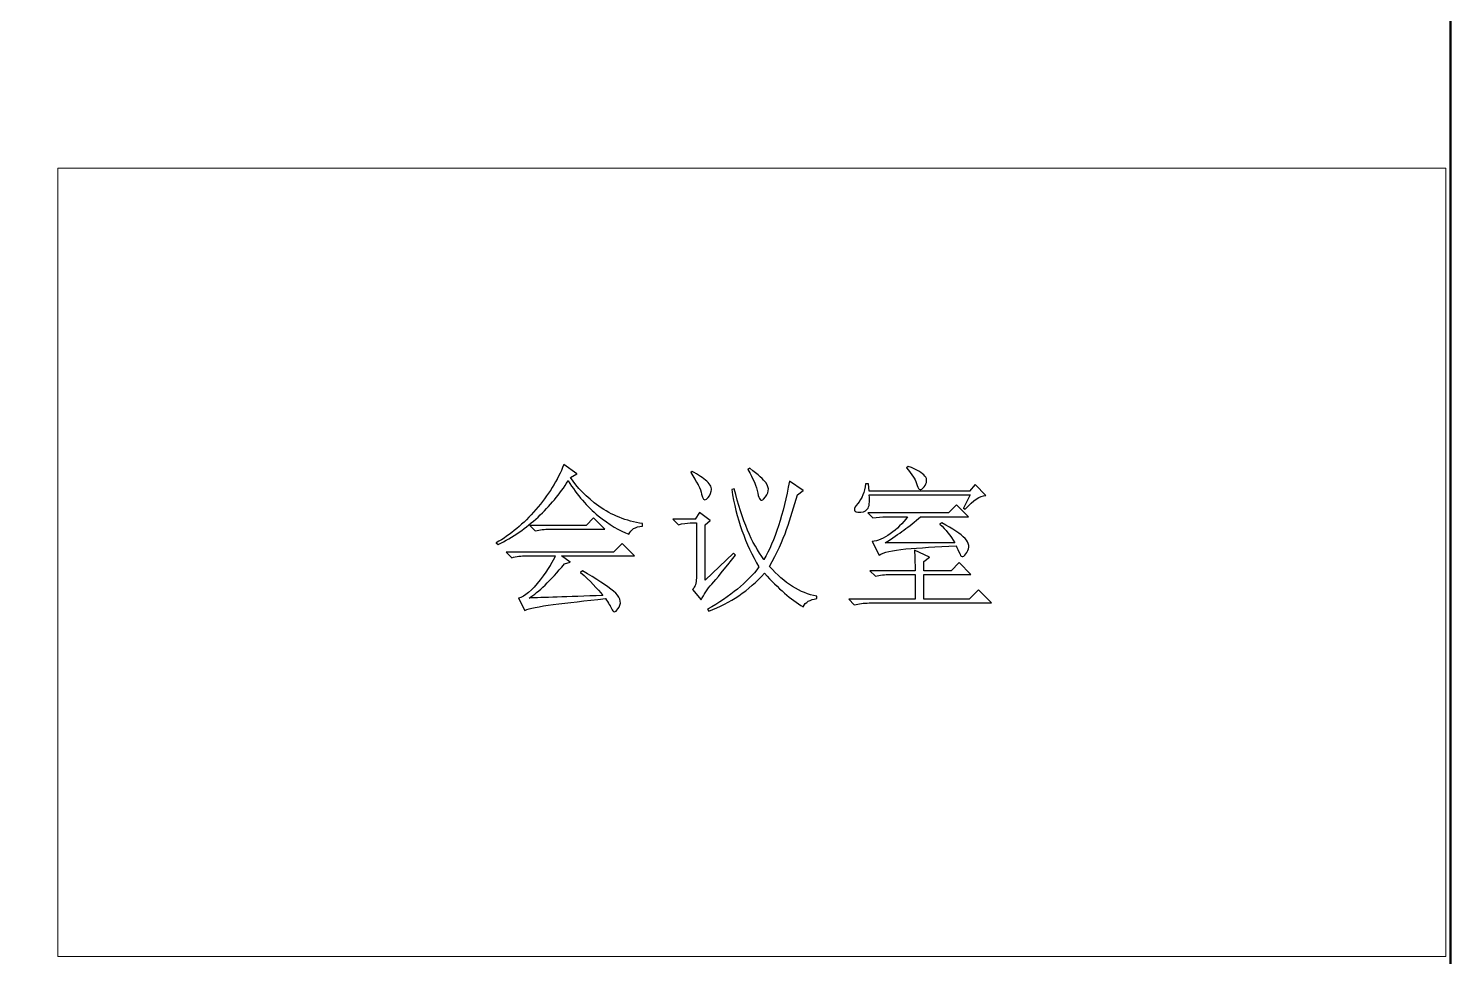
# Model space of a CAD drawing. Header units: millimetres. Extents: x -1478 to 887, y -2742 to 2769.
# Drawn here: x 127 to 887, y 1747 to 2243 of the extents above; entities that cross this region are included whole.
import ezdxf

# ---------------------------------------------------------------- set-up
doc = ezdxf.new("R2010")
doc.units = ezdxf.units.MM
doc.header["$MEASUREMENT"] = 0
doc.layers.add('layer 1', color=7, linetype='Continuous')

msp = doc.modelspace()

# ---------------------------------------------------------------- linework, layer by layer
at = {"layer": 'layer 1', "color": 254, "lineweight": 50}
msp.add_lwpolyline([(-1477.9262, -2741.7131), (886.7568, -2741.7131), (886.7568, 2769.2023), (-1477.9262, 2769.2023), (-1477.9262, -2741.7131)], close=True, dxfattribs=at)
at = {"layer": 'layer 1', "color": 235, "lineweight": 20}
msp.add_lwpolyline([(142.8287, 1747.1808), (884.2983, 1747.1808), (884.2983, 2168.0136), (142.8287, 2168.0136), (142.8287, 1747.1808)], close=True, dxfattribs=at)
at = {"layer": 'layer 1', "color": 250}
for points, knots in [([(420.0433, 2004.8337), (420.0433, 2004.8337), (416.7207, 2002.8402), (416.7207, 2002.8402), (416.7207, 2002.8402), (420.0433, 1997.5383), (425.0625, 1992.4625), (431.8065, 1987.5989), (431.8065, 1987.5989), (438.5365, 1982.7352), (446.3268, 1979.653), (455.1634, 1978.324), (455.1634, 1978.324), (455.1634, 1978.324), (455.1634, 1976.995), (455.1634, 1976.995), (455.1634, 1976.995), (451.1904, 1976.5567), (448.7586, 1975.1146), (447.882, 1972.6828), (447.882, 1972.6828), (442.7922, 1974.4501), (437.3206, 1977.7161), (431.4672, 1982.4666), (431.4672, 1982.4666), (425.6139, 1987.2172), (420.2554, 1993.4522), (415.4059, 2001.186), (415.4059, 2001.186), (410.9805, 1994.1168), (405.622, 1987.6554), (399.3304, 1981.8021), (399.3304, 1981.8021), (393.0387, 1975.9488), (385.9129, 1971.0286), (377.9529, 1967.0556), (377.9529, 1967.0556), (377.9529, 1967.0556), (376.9632, 1968.0453), (376.9632, 1968.0453), (376.9632, 1968.0453), (384.4708, 1972.2445), (391.54, 1978.1544), (398.171, 1985.775), (398.171, 1985.775), (404.802, 1993.3957), (409.7646, 2001.4122), (413.0871, 2009.7964), (413.0871, 2009.7964), (413.0871, 2009.7964), (420.0433, 2004.8337), (420.0433, 2004.8337)], [0, 0, 0, 0, 0.07692308, 0.07692308, 0.07692308, 0.07692308, 0.15384615, 0.15384615, 0.15384615, 0.15384615, 0.23076923, 0.23076923, 0.23076923, 0.23076923, 0.30769231, 0.30769231, 0.30769231, 0.30769231, 0.38461538, 0.38461538, 0.38461538, 0.38461538, 0.46153846, 0.46153846, 0.46153846, 0.46153846, 0.53846154, 0.53846154, 0.53846154, 0.53846154, 0.61538462, 0.61538462, 0.61538462, 0.61538462, 0.69230769, 0.69230769, 0.69230769, 0.69230769, 0.76923077, 0.76923077, 0.76923077, 0.76923077, 0.84615385, 0.84615385, 0.84615385, 0.84615385, 0.92307692, 0.92307692, 0.92307692, 0.92307692, 1, 1, 1, 1]), ([(480.8813, 2005.4983), (480.8813, 2005.4983), (481.5458, 2006.1628), (481.5458, 2006.1628), (481.5458, 2006.1628), (484.8542, 2004.3955), (487.5123, 2002.6281), (489.4917, 2000.8608), (489.4917, 2000.8608), (491.4852, 1999.0935), (492.2628, 1997.3262), (491.8104, 1995.5589), (491.8104, 1995.5589), (491.3721, 1993.7916), (490.5521, 1992.406), (489.3361, 1991.4163), (489.3361, 1991.4163), (488.1202, 1990.4125), (487.2295, 1991.3032), (486.6781, 1994.0602), (486.6781, 1994.0602), (486.1267, 1996.8172), (484.1897, 2000.6346), (480.8813, 2005.4983)], [0, 0, 0, 0, 0.16666667, 0.16666667, 0.16666667, 0.16666667, 0.33333333, 0.33333333, 0.33333333, 0.33333333, 0.5, 0.5, 0.5, 0.5, 0.66666667, 0.66666667, 0.66666667, 0.66666667, 0.83333333, 0.83333333, 0.83333333, 0.83333333, 1, 1, 1, 1]), ([(512.3678, 2007.817), (517.0052, 2004.2823), (519.8753, 2001.7374), (520.9781, 2000.1963), (520.9781, 2000.1963), (522.081, 1998.6411), (522.5192, 1997.1565), (522.3072, 1995.7144), (522.3072, 1995.7144), (522.081, 1994.2864), (521.2468, 1992.8443), (519.8188, 1991.4163), (519.8188, 1991.4163), (518.3767, 1989.9742), (517.3304, 1991.0204), (516.6659, 1994.555), (516.6659, 1994.555), (516.0014, 1998.0897), (514.2341, 2002.2888), (511.364, 2007.1525), (511.364, 2007.1525), (511.364, 2007.1525), (512.3678, 2007.817), (512.3678, 2007.817)], [0, 0, 0, 0, 0.16666667, 0.16666667, 0.16666667, 0.16666667, 0.33333333, 0.33333333, 0.33333333, 0.33333333, 0.5, 0.5, 0.5, 0.5, 0.66666667, 0.66666667, 0.66666667, 0.66666667, 0.83333333, 0.83333333, 0.83333333, 0.83333333, 1, 1, 1, 1]), ([(596.0678, 2008.1422), (596.0678, 2008.1422), (597.0575, 2008.8067), (597.0575, 2008.8067), (597.0575, 2008.8067), (601.6949, 2007.0394), (604.6782, 2005.3286), (606.0072, 2003.6744), (606.0072, 2003.6744), (607.3362, 2002.0202), (607.1665, 2000.0832), (605.5123, 1997.8776), (605.5123, 1997.8776), (603.8581, 1995.6578), (602.6422, 1995.9406), (601.8646, 1998.6976), (601.8646, 1998.6976), (601.087, 2001.4546), (599.1641, 2004.6075), (596.0678, 2008.1422)], [0, 0, 0, 0, 0.2, 0.2, 0.2, 0.2, 0.4, 0.4, 0.4, 0.4, 0.6, 0.6, 0.6, 0.6, 0.8, 0.8, 0.8, 0.8, 1, 1, 1, 1]), ([(504.0826, 1996.8738), (508.2676, 1980.0913), (513.5696, 1967.4939), (519.9885, 1959.0956), (519.9885, 1959.0956), (522.8586, 1963.9593), (525.4459, 1969.9823), (527.7646, 1977.1647), (527.7646, 1977.1647), (530.0834, 1984.347), (532.0203, 1992.2363), (533.5756, 2000.8608), (533.5756, 2000.8608), (533.5756, 2000.8608), (540.8569, 1995.8841), (540.8569, 1995.8841), (540.8569, 1995.8841), (540.8569, 1995.8841), (537.8737, 1993.5653), (537.8737, 1993.5653), (537.8737, 1993.5653), (536.1064, 1987.3727), (534.1694, 1981.2507), (532.0769, 1975.1711), (532.0769, 1975.1711), (529.9844, 1969.0916), (526.9446, 1962.5313), (522.9717, 1955.462), (522.9717, 1955.462), (530.9175, 1946.3993), (539.3158, 1941.0973), (548.1524, 1939.5562), (548.1524, 1939.5562), (548.1524, 1939.5562), (548.1524, 1938.2272), (548.1524, 1938.2272), (548.1524, 1938.2272), (544.6177, 1937.7889), (542.1859, 1936.3468), (540.8569, 1933.9149), (540.8569, 1933.9149), (534.4522, 1937.6758), (527.6091, 1943.6422), (520.3136, 1951.8143), (520.3136, 1951.8143), (511.9154, 1942.5394), (501.976, 1935.7954), (490.4955, 1931.5962), (490.4955, 1931.5962), (490.4955, 1931.5962), (489.831, 1932.5859), (489.831, 1932.5859), (489.831, 1932.5859), (501.976, 1939.4431), (511.1519, 1946.9507), (517.3304, 1955.1227), (517.3304, 1955.1227), (510.0349, 1967.2818), (505.1854, 1981.081), (502.7536, 1996.5486), (502.7536, 1996.5486), (502.7536, 1996.5486), (504.0826, 1996.8738), (504.0826, 1996.8738)], [0, 0, 0, 0, 0.0625, 0.0625, 0.0625, 0.0625, 0.125, 0.125, 0.125, 0.125, 0.1875, 0.1875, 0.1875, 0.1875, 0.25, 0.25, 0.25, 0.25, 0.3125, 0.3125, 0.3125, 0.3125, 0.375, 0.375, 0.375, 0.375, 0.4375, 0.4375, 0.4375, 0.4375, 0.5, 0.5, 0.5, 0.5, 0.5625, 0.5625, 0.5625, 0.5625, 0.625, 0.625, 0.625, 0.625, 0.6875, 0.6875, 0.6875, 0.6875, 0.75, 0.75, 0.75, 0.75, 0.8125, 0.8125, 0.8125, 0.8125, 0.875, 0.875, 0.875, 0.875, 0.9375, 0.9375, 0.9375, 0.9375, 1, 1, 1, 1]), ([(626.5504, 1986.6092), (626.5504, 1986.6092), (630.1982, 1993.5653), (630.1982, 1993.5653), (630.1982, 1993.5653), (630.1982, 1993.5653), (576.189, 1993.5653), (576.189, 1993.5653), (576.189, 1993.5653), (576.6273, 1989.8045), (576.288, 1987.2737), (575.1852, 1985.9447), (575.1852, 1985.9447), (574.0824, 1984.6157), (572.3716, 1984.1208), (570.0529, 1984.446), (570.0529, 1984.446), (567.7342, 1984.7853), (567.7342, 1986.2699), (570.0529, 1988.9279), (570.0529, 1988.9279), (572.3716, 1991.5718), (573.7572, 1995.1064), (574.1955, 1999.5318), (574.1955, 1999.5318), (574.1955, 1999.5318), (575.8497, 1999.5318), (575.8497, 1999.5318), (575.8497, 1999.5318), (575.8497, 1999.5318), (576.189, 1995.5589), (576.189, 1995.5589), (576.189, 1995.5589), (576.189, 1995.5589), (629.8589, 1995.5589), (629.8589, 1995.5589), (629.8589, 1995.5589), (629.8589, 1995.5589), (632.8421, 1999.1925), (632.8421, 1999.1925), (632.8421, 1999.1925), (632.8421, 1999.1925), (638.4834, 1993.226), (638.4834, 1993.226), (638.4834, 1993.226), (635.387, 1993.226), (631.7393, 1990.8083), (627.5401, 1985.9447), (627.5401, 1985.9447), (627.5401, 1985.9447), (626.5504, 1986.6092), (626.5504, 1986.6092)], [0, 0, 0, 0, 0.07692308, 0.07692308, 0.07692308, 0.07692308, 0.15384615, 0.15384615, 0.15384615, 0.15384615, 0.23076923, 0.23076923, 0.23076923, 0.23076923, 0.30769231, 0.30769231, 0.30769231, 0.30769231, 0.38461538, 0.38461538, 0.38461538, 0.38461538, 0.46153846, 0.46153846, 0.46153846, 0.46153846, 0.53846154, 0.53846154, 0.53846154, 0.53846154, 0.61538462, 0.61538462, 0.61538462, 0.61538462, 0.69230769, 0.69230769, 0.69230769, 0.69230769, 0.76923077, 0.76923077, 0.76923077, 0.76923077, 0.84615385, 0.84615385, 0.84615385, 0.84615385, 0.92307692, 0.92307692, 0.92307692, 0.92307692, 1, 1, 1, 1]), ([(481.871, 1943.1898), (483.2, 1944.5188), (483.8645, 1946.5124), (483.8645, 1949.1563), (483.8645, 1949.1563), (483.8645, 1949.1563), (483.8645, 1978.6492), (483.8645, 1978.6492), (483.8645, 1978.6492), (483.8645, 1978.6492), (480.5561, 1978.6492), (480.5561, 1978.6492), (480.5561, 1978.6492), (478.7888, 1978.6492), (476.6822, 1978.324), (474.2504, 1977.6595), (474.2504, 1977.6595), (474.2504, 1977.6595), (471.2671, 1980.6427), (471.2671, 1980.6427), (471.2671, 1980.6427), (471.2671, 1980.6427), (483.2, 1980.6427), (483.2, 1980.6427), (483.2, 1980.6427), (483.2, 1980.6427), (485.5187, 1984.2905), (485.5187, 1984.2905), (485.5187, 1984.2905), (485.5187, 1984.2905), (491.16, 1979.9782), (491.16, 1979.9782), (491.16, 1979.9782), (491.16, 1979.9782), (488.502, 1977.6595), (488.502, 1977.6595), (488.502, 1977.6595), (488.502, 1977.6595), (488.502, 1948.1666), (488.502, 1948.1666), (488.502, 1948.1666), (488.502, 1948.1666), (503.7433, 1962.4182), (503.7433, 1962.4182), (503.7433, 1962.4182), (503.7433, 1962.4182), (504.733, 1961.4144), (504.733, 1961.4144), (504.733, 1961.4144), (498.7807, 1953.9068), (494.5815, 1948.7745), (492.1497, 1946.0175), (492.1497, 1946.0175), (489.7179, 1943.2464), (487.8375, 1940.4328), (486.5084, 1937.5627), (486.5084, 1937.5627), (486.5084, 1937.5627), (481.871, 1943.1898), (481.871, 1943.1898)], [0, 0, 0, 0, 0.06666667, 0.06666667, 0.06666667, 0.06666667, 0.13333333, 0.13333333, 0.13333333, 0.13333333, 0.2, 0.2, 0.2, 0.2, 0.26666667, 0.26666667, 0.26666667, 0.26666667, 0.33333333, 0.33333333, 0.33333333, 0.33333333, 0.4, 0.4, 0.4, 0.4, 0.46666667, 0.46666667, 0.46666667, 0.46666667, 0.53333333, 0.53333333, 0.53333333, 0.53333333, 0.6, 0.6, 0.6, 0.6, 0.66666667, 0.66666667, 0.66666667, 0.66666667, 0.73333333, 0.73333333, 0.73333333, 0.73333333, 0.8, 0.8, 0.8, 0.8, 0.86666667, 0.86666667, 0.86666667, 0.86666667, 0.93333333, 0.93333333, 0.93333333, 0.93333333, 1, 1, 1, 1]), ([(603.6885, 1981.9718), (600.5921, 1979.3137), (597.6089, 1976.9385), (594.7388, 1974.846), (594.7388, 1974.846), (591.8687, 1972.7393), (588.5602, 1970.4772), (584.7994, 1968.0453), (584.7994, 1968.0453), (584.7994, 1968.0453), (621.913, 1968.0453), (621.913, 1968.0453), (621.913, 1968.0453), (619.7074, 1971.8062), (617.0494, 1975.1146), (613.953, 1977.9847), (613.953, 1977.9847), (613.953, 1977.9847), (614.9569, 1978.6492), (614.9569, 1978.6492), (614.9569, 1978.6492), (620.9233, 1975.5529), (625.0659, 1972.7959), (627.3846, 1970.364), (627.3846, 1970.364), (629.7033, 1967.9322), (630.0285, 1965.458), (628.3743, 1962.913), (628.3743, 1962.913), (626.7201, 1960.3681), (625.5042, 1960.0429), (624.7266, 1961.9233), (624.7266, 1961.9233), (623.949, 1963.7896), (623.242, 1965.2883), (622.5775, 1966.3911), (622.5775, 1966.3911), (611.9736, 1965.9528), (603.024, 1965.4014), (595.7285, 1964.7369), (595.7285, 1964.7369), (588.4471, 1964.0724), (583.6966, 1962.9696), (581.491, 1961.4144), (581.491, 1961.4144), (581.491, 1961.4144), (577.8433, 1968.7098), (577.8433, 1968.7098), (577.8433, 1968.7098), (580.7134, 1968.9361), (583.9087, 1970.3075), (587.4433, 1972.8524), (587.4433, 1972.8524), (590.9779, 1975.3974), (594.0743, 1978.4371), (596.7323, 1981.9718), (596.7323, 1981.9718), (596.7323, 1981.9718), (583.4704, 1981.9718), (583.4704, 1981.9718), (583.4704, 1981.9718), (583.4704, 1981.9718), (578.1684, 1981.3073), (578.1684, 1981.3073), (578.1684, 1981.3073), (578.1684, 1981.3073), (575.5245, 1983.9512), (575.5245, 1983.9512), (575.5245, 1983.9512), (575.5245, 1983.9512), (618.6046, 1983.9512), (618.6046, 1983.9512), (618.6046, 1983.9512), (618.6046, 1983.9512), (622.9027, 1988.2634), (622.9027, 1988.2634), (622.9027, 1988.2634), (622.9027, 1988.2634), (629.2085, 1981.9718), (629.2085, 1981.9718), (629.2085, 1981.9718), (629.2085, 1981.9718), (603.6885, 1981.9718), (603.6885, 1981.9718)], [0, 0, 0, 0, 0.04761905, 0.04761905, 0.04761905, 0.04761905, 0.0952381, 0.0952381, 0.0952381, 0.0952381, 0.14285714, 0.14285714, 0.14285714, 0.14285714, 0.19047619, 0.19047619, 0.19047619, 0.19047619, 0.23809524, 0.23809524, 0.23809524, 0.23809524, 0.28571429, 0.28571429, 0.28571429, 0.28571429, 0.33333333, 0.33333333, 0.33333333, 0.33333333, 0.38095238, 0.38095238, 0.38095238, 0.38095238, 0.42857143, 0.42857143, 0.42857143, 0.42857143, 0.47619048, 0.47619048, 0.47619048, 0.47619048, 0.52380952, 0.52380952, 0.52380952, 0.52380952, 0.57142857, 0.57142857, 0.57142857, 0.57142857, 0.61904762, 0.61904762, 0.61904762, 0.61904762, 0.66666667, 0.66666667, 0.66666667, 0.66666667, 0.71428571, 0.71428571, 0.71428571, 0.71428571, 0.76190476, 0.76190476, 0.76190476, 0.76190476, 0.80952381, 0.80952381, 0.80952381, 0.80952381, 0.85714286, 0.85714286, 0.85714286, 0.85714286, 0.9047619, 0.9047619, 0.9047619, 0.9047619, 0.95238095, 0.95238095, 0.95238095, 0.95238095, 1, 1, 1, 1]), ([(394.8626, 1977.3202), (394.8626, 1977.3202), (425.0059, 1977.3202), (425.0059, 1977.3202), (425.0059, 1977.3202), (425.0059, 1977.3202), (428.993, 1981.3073), (428.993, 1981.3073), (428.993, 1981.3073), (428.993, 1981.3073), (434.9594, 1975.3408), (434.9594, 1975.3408), (434.9594, 1975.3408), (434.9594, 1975.3408), (405.4665, 1975.3408), (405.4665, 1975.3408), (405.4665, 1975.3408), (402.8084, 1975.3408), (400.2635, 1975.0015), (397.8458, 1974.3511), (397.8458, 1974.3511), (397.8458, 1974.3511), (394.8626, 1977.3202), (394.8626, 1977.3202)], [0, 0, 0, 0, 0.16666667, 0.16666667, 0.16666667, 0.16666667, 0.33333333, 0.33333333, 0.33333333, 0.33333333, 0.5, 0.5, 0.5, 0.5, 0.66666667, 0.66666667, 0.66666667, 0.66666667, 0.83333333, 0.83333333, 0.83333333, 0.83333333, 1, 1, 1, 1]), ([(394.5233, 1938.5524), (401.3804, 1938.7786), (414.5151, 1939.2169), (433.9556, 1939.8814), (433.9556, 1939.8814), (431.0855, 1943.6422), (427.1125, 1947.7283), (422.0227, 1952.1395), (422.0227, 1952.1395), (422.0227, 1952.1395), (423.0265, 1953.1433), (423.0265, 1953.1433), (423.0265, 1953.1433), (430.5341, 1948.718), (436.0622, 1945.0702), (439.5969, 1942.2001), (439.5969, 1942.2001), (443.1315, 1939.33), (444.1212, 1936.5164), (442.5801, 1933.7453), (442.5801, 1933.7453), (441.0248, 1930.9883), (439.8089, 1930.4934), (438.9323, 1932.2607), (438.9323, 1932.2607), (438.0416, 1934.0281), (436.8257, 1936.0216), (435.2846, 1938.2272), (435.2846, 1938.2272), (424.4545, 1937.1244), (415.1796, 1936.064), (407.4459, 1935.0743), (407.4459, 1935.0743), (399.7121, 1934.0846), (394.6364, 1933.0384), (392.2045, 1931.9356), (392.2045, 1931.9356), (392.2045, 1931.9356), (388.8961, 1938.5524), (388.8961, 1938.5524), (388.8961, 1938.5524), (392.2045, 1939.2169), (396.0785, 1942.4829), (400.4897, 1948.3362), (400.4897, 1948.3362), (404.9151, 1954.1896), (407.559, 1958.4453), (408.4497, 1961.0892), (408.4497, 1961.0892), (408.4497, 1961.0892), (393.1942, 1961.0892), (393.1942, 1961.0892), (393.1942, 1961.0892), (390.3241, 1961.0892), (387.6802, 1960.764), (385.2484, 1960.0995), (385.2484, 1960.0995), (385.2484, 1960.0995), (382.2652, 1963.0827), (382.2652, 1963.0827), (382.2652, 1963.0827), (382.2652, 1963.0827), (439.5969, 1963.0827), (439.5969, 1963.0827), (439.5969, 1963.0827), (439.5969, 1963.0827), (444.2343, 1967.7201), (444.2343, 1967.7201), (444.2343, 1967.7201), (444.2343, 1967.7201), (450.8653, 1961.0892), (450.8653, 1961.0892), (450.8653, 1961.0892), (450.8653, 1961.0892), (411.7581, 1961.0892), (411.7581, 1961.0892), (411.7581, 1961.0892), (411.7581, 1961.0892), (416.3956, 1957.7808), (416.3956, 1957.7808), (416.3956, 1957.7808), (416.3956, 1957.7808), (413.4123, 1956.7769), (413.4123, 1956.7769), (413.4123, 1956.7769), (405.9048, 1947.7283), (399.6131, 1941.6487), (394.5233, 1938.5524)], [0, 0, 0, 0, 0.04545455, 0.04545455, 0.04545455, 0.04545455, 0.09090909, 0.09090909, 0.09090909, 0.09090909, 0.13636364, 0.13636364, 0.13636364, 0.13636364, 0.18181818, 0.18181818, 0.18181818, 0.18181818, 0.22727273, 0.22727273, 0.22727273, 0.22727273, 0.27272727, 0.27272727, 0.27272727, 0.27272727, 0.31818182, 0.31818182, 0.31818182, 0.31818182, 0.36363636, 0.36363636, 0.36363636, 0.36363636, 0.40909091, 0.40909091, 0.40909091, 0.40909091, 0.45454545, 0.45454545, 0.45454545, 0.45454545, 0.5, 0.5, 0.5, 0.5, 0.54545455, 0.54545455, 0.54545455, 0.54545455, 0.59090909, 0.59090909, 0.59090909, 0.59090909, 0.63636364, 0.63636364, 0.63636364, 0.63636364, 0.68181818, 0.68181818, 0.68181818, 0.68181818, 0.72727273, 0.72727273, 0.72727273, 0.72727273, 0.77272727, 0.77272727, 0.77272727, 0.77272727, 0.81818182, 0.81818182, 0.81818182, 0.81818182, 0.86363636, 0.86363636, 0.86363636, 0.86363636, 0.90909091, 0.90909091, 0.90909091, 0.90909091, 0.95454545, 0.95454545, 0.95454545, 0.95454545, 1, 1, 1, 1]), ([(600.7052, 1953.1433), (600.7052, 1957.1163), (600.5921, 1960.764), (600.38, 1964.0724), (600.38, 1964.0724), (600.38, 1964.0724), (608.3259, 1960.4247), (608.3259, 1960.4247), (608.3259, 1960.4247), (608.3259, 1960.4247), (605.3427, 1958.1059), (605.3427, 1958.1059), (605.3427, 1958.1059), (605.3427, 1958.1059), (605.3427, 1953.1433), (605.3427, 1953.1433), (605.3427, 1953.1433), (605.3427, 1953.1433), (619.9195, 1953.1433), (619.9195, 1953.1433), (619.9195, 1953.1433), (619.9195, 1953.1433), (624.2317, 1957.4414), (624.2317, 1957.4414), (624.2317, 1957.4414), (624.2317, 1957.4414), (630.5234, 1951.1498), (630.5234, 1951.1498), (630.5234, 1951.1498), (630.5234, 1951.1498), (605.3427, 1951.1498), (605.3427, 1951.1498), (605.3427, 1951.1498), (605.3427, 1951.1498), (605.3427, 1937.8879), (605.3427, 1937.8879), (605.3427, 1937.8879), (605.3427, 1937.8879), (629.5337, 1937.8879), (629.5337, 1937.8879), (629.5337, 1937.8879), (629.5337, 1937.8879), (634.5104, 1942.8646), (634.5104, 1942.8646), (634.5104, 1942.8646), (634.5104, 1942.8646), (641.4666, 1935.9085), (641.4666, 1935.9085), (641.4666, 1935.9085), (641.4666, 1935.9085), (576.189, 1935.9085), (576.189, 1935.9085), (576.189, 1935.9085), (573.3048, 1935.9085), (570.6609, 1935.5692), (568.2291, 1934.9046), (568.2291, 1934.9046), (568.2291, 1934.9046), (565.2458, 1937.8879), (565.2458, 1937.8879), (565.2458, 1937.8879), (565.2458, 1937.8879), (600.7052, 1937.8879), (600.7052, 1937.8879), (600.7052, 1937.8879), (600.7052, 1937.8879), (600.7052, 1951.1498), (600.7052, 1951.1498), (600.7052, 1951.1498), (600.7052, 1951.1498), (587.4433, 1951.1498), (587.4433, 1951.1498), (587.4433, 1951.1498), (584.5732, 1951.1498), (581.9293, 1950.8105), (579.4975, 1950.1601), (579.4975, 1950.1601), (579.4975, 1950.1601), (576.5142, 1953.1433), (576.5142, 1953.1433), (576.5142, 1953.1433), (576.5142, 1953.1433), (600.7052, 1953.1433), (600.7052, 1953.1433)], [0, 0, 0, 0, 0.04761905, 0.04761905, 0.04761905, 0.04761905, 0.0952381, 0.0952381, 0.0952381, 0.0952381, 0.14285714, 0.14285714, 0.14285714, 0.14285714, 0.19047619, 0.19047619, 0.19047619, 0.19047619, 0.23809524, 0.23809524, 0.23809524, 0.23809524, 0.28571429, 0.28571429, 0.28571429, 0.28571429, 0.33333333, 0.33333333, 0.33333333, 0.33333333, 0.38095238, 0.38095238, 0.38095238, 0.38095238, 0.42857143, 0.42857143, 0.42857143, 0.42857143, 0.47619048, 0.47619048, 0.47619048, 0.47619048, 0.52380952, 0.52380952, 0.52380952, 0.52380952, 0.57142857, 0.57142857, 0.57142857, 0.57142857, 0.61904762, 0.61904762, 0.61904762, 0.61904762, 0.66666667, 0.66666667, 0.66666667, 0.66666667, 0.71428571, 0.71428571, 0.71428571, 0.71428571, 0.76190476, 0.76190476, 0.76190476, 0.76190476, 0.80952381, 0.80952381, 0.80952381, 0.80952381, 0.85714286, 0.85714286, 0.85714286, 0.85714286, 0.9047619, 0.9047619, 0.9047619, 0.9047619, 0.95238095, 0.95238095, 0.95238095, 0.95238095, 1, 1, 1, 1])]:
    msp.add_open_spline(points, degree=3, knots=knots, dxfattribs=at)
at = {"layer": 'layer 1', "color": 250, "lineweight": 20}
for points, knots in [([(420.0433, 2004.8337), (420.0433, 2004.8337), (416.7207, 2002.8402), (416.7207, 2002.8402), (416.7207, 2002.8402), (420.0433, 1997.5383), (425.0625, 1992.4625), (431.8065, 1987.5989), (431.8065, 1987.5989), (438.5365, 1982.7352), (446.3268, 1979.653), (455.1634, 1978.324), (455.1634, 1978.324), (455.1634, 1978.324), (455.1634, 1976.995), (455.1634, 1976.995), (455.1634, 1976.995), (451.1904, 1976.5567), (448.7586, 1975.1146), (447.882, 1972.6828), (447.882, 1972.6828), (442.7922, 1974.4501), (437.3206, 1977.7161), (431.4672, 1982.4666), (431.4672, 1982.4666), (425.6139, 1987.2172), (420.2554, 1993.4522), (415.4059, 2001.186), (415.4059, 2001.186), (410.9805, 1994.1168), (405.622, 1987.6554), (399.3304, 1981.8021), (399.3304, 1981.8021), (393.0387, 1975.9488), (385.9129, 1971.0286), (377.9529, 1967.0556), (377.9529, 1967.0556), (377.9529, 1967.0556), (376.9632, 1968.0453), (376.9632, 1968.0453), (376.9632, 1968.0453), (384.4708, 1972.2445), (391.54, 1978.1544), (398.171, 1985.775), (398.171, 1985.775), (404.802, 1993.3957), (409.7646, 2001.4122), (413.0871, 2009.7964), (413.0871, 2009.7964), (413.0871, 2009.7964), (420.0433, 2004.8337), (420.0433, 2004.8337)], [0, 0, 0, 0, 0.07692308, 0.07692308, 0.07692308, 0.07692308, 0.15384615, 0.15384615, 0.15384615, 0.15384615, 0.23076923, 0.23076923, 0.23076923, 0.23076923, 0.30769231, 0.30769231, 0.30769231, 0.30769231, 0.38461538, 0.38461538, 0.38461538, 0.38461538, 0.46153846, 0.46153846, 0.46153846, 0.46153846, 0.53846154, 0.53846154, 0.53846154, 0.53846154, 0.61538462, 0.61538462, 0.61538462, 0.61538462, 0.69230769, 0.69230769, 0.69230769, 0.69230769, 0.76923077, 0.76923077, 0.76923077, 0.76923077, 0.84615385, 0.84615385, 0.84615385, 0.84615385, 0.92307692, 0.92307692, 0.92307692, 0.92307692, 1, 1, 1, 1]), ([(480.8813, 2005.4983), (480.8813, 2005.4983), (481.5458, 2006.1628), (481.5458, 2006.1628), (481.5458, 2006.1628), (484.8542, 2004.3955), (487.5123, 2002.6281), (489.4917, 2000.8608), (489.4917, 2000.8608), (491.4852, 1999.0935), (492.2628, 1997.3262), (491.8104, 1995.5589), (491.8104, 1995.5589), (491.3721, 1993.7916), (490.5521, 1992.406), (489.3361, 1991.4163), (489.3361, 1991.4163), (488.1202, 1990.4125), (487.2295, 1991.3032), (486.6781, 1994.0602), (486.6781, 1994.0602), (486.1267, 1996.8172), (484.1897, 2000.6346), (480.8813, 2005.4983)], [0, 0, 0, 0, 0.16666667, 0.16666667, 0.16666667, 0.16666667, 0.33333333, 0.33333333, 0.33333333, 0.33333333, 0.5, 0.5, 0.5, 0.5, 0.66666667, 0.66666667, 0.66666667, 0.66666667, 0.83333333, 0.83333333, 0.83333333, 0.83333333, 1, 1, 1, 1]), ([(512.3678, 2007.817), (517.0052, 2004.2823), (519.8753, 2001.7374), (520.9781, 2000.1963), (520.9781, 2000.1963), (522.081, 1998.6411), (522.5192, 1997.1565), (522.3072, 1995.7144), (522.3072, 1995.7144), (522.081, 1994.2864), (521.2468, 1992.8443), (519.8188, 1991.4163), (519.8188, 1991.4163), (518.3767, 1989.9742), (517.3304, 1991.0204), (516.6659, 1994.555), (516.6659, 1994.555), (516.0014, 1998.0897), (514.2341, 2002.2888), (511.364, 2007.1525), (511.364, 2007.1525), (511.364, 2007.1525), (512.3678, 2007.817), (512.3678, 2007.817)], [0, 0, 0, 0, 0.16666667, 0.16666667, 0.16666667, 0.16666667, 0.33333333, 0.33333333, 0.33333333, 0.33333333, 0.5, 0.5, 0.5, 0.5, 0.66666667, 0.66666667, 0.66666667, 0.66666667, 0.83333333, 0.83333333, 0.83333333, 0.83333333, 1, 1, 1, 1]), ([(596.0678, 2008.1422), (596.0678, 2008.1422), (597.0575, 2008.8067), (597.0575, 2008.8067), (597.0575, 2008.8067), (601.6949, 2007.0394), (604.6782, 2005.3286), (606.0072, 2003.6744), (606.0072, 2003.6744), (607.3362, 2002.0202), (607.1665, 2000.0832), (605.5123, 1997.8776), (605.5123, 1997.8776), (603.8581, 1995.6578), (602.6422, 1995.9406), (601.8646, 1998.6976), (601.8646, 1998.6976), (601.087, 2001.4546), (599.1641, 2004.6075), (596.0678, 2008.1422)], [0, 0, 0, 0, 0.2, 0.2, 0.2, 0.2, 0.4, 0.4, 0.4, 0.4, 0.6, 0.6, 0.6, 0.6, 0.8, 0.8, 0.8, 0.8, 1, 1, 1, 1]), ([(504.0826, 1996.8738), (508.2676, 1980.0913), (513.5696, 1967.4939), (519.9885, 1959.0956), (519.9885, 1959.0956), (522.8586, 1963.9593), (525.4459, 1969.9823), (527.7646, 1977.1647), (527.7646, 1977.1647), (530.0834, 1984.347), (532.0203, 1992.2363), (533.5756, 2000.8608), (533.5756, 2000.8608), (533.5756, 2000.8608), (540.8569, 1995.8841), (540.8569, 1995.8841), (540.8569, 1995.8841), (540.8569, 1995.8841), (537.8737, 1993.5653), (537.8737, 1993.5653), (537.8737, 1993.5653), (536.1064, 1987.3727), (534.1694, 1981.2507), (532.0769, 1975.1711), (532.0769, 1975.1711), (529.9844, 1969.0916), (526.9446, 1962.5313), (522.9717, 1955.462), (522.9717, 1955.462), (530.9175, 1946.3993), (539.3158, 1941.0973), (548.1524, 1939.5562), (548.1524, 1939.5562), (548.1524, 1939.5562), (548.1524, 1938.2272), (548.1524, 1938.2272), (548.1524, 1938.2272), (544.6177, 1937.7889), (542.1859, 1936.3468), (540.8569, 1933.9149), (540.8569, 1933.9149), (534.4522, 1937.6758), (527.6091, 1943.6422), (520.3136, 1951.8143), (520.3136, 1951.8143), (511.9154, 1942.5394), (501.976, 1935.7954), (490.4955, 1931.5962), (490.4955, 1931.5962), (490.4955, 1931.5962), (489.831, 1932.5859), (489.831, 1932.5859), (489.831, 1932.5859), (501.976, 1939.4431), (511.1519, 1946.9507), (517.3304, 1955.1227), (517.3304, 1955.1227), (510.0349, 1967.2818), (505.1854, 1981.081), (502.7536, 1996.5486), (502.7536, 1996.5486), (502.7536, 1996.5486), (504.0826, 1996.8738), (504.0826, 1996.8738)], [0, 0, 0, 0, 0.0625, 0.0625, 0.0625, 0.0625, 0.125, 0.125, 0.125, 0.125, 0.1875, 0.1875, 0.1875, 0.1875, 0.25, 0.25, 0.25, 0.25, 0.3125, 0.3125, 0.3125, 0.3125, 0.375, 0.375, 0.375, 0.375, 0.4375, 0.4375, 0.4375, 0.4375, 0.5, 0.5, 0.5, 0.5, 0.5625, 0.5625, 0.5625, 0.5625, 0.625, 0.625, 0.625, 0.625, 0.6875, 0.6875, 0.6875, 0.6875, 0.75, 0.75, 0.75, 0.75, 0.8125, 0.8125, 0.8125, 0.8125, 0.875, 0.875, 0.875, 0.875, 0.9375, 0.9375, 0.9375, 0.9375, 1, 1, 1, 1]), ([(626.5504, 1986.6092), (626.5504, 1986.6092), (630.1982, 1993.5653), (630.1982, 1993.5653), (630.1982, 1993.5653), (630.1982, 1993.5653), (576.189, 1993.5653), (576.189, 1993.5653), (576.189, 1993.5653), (576.6273, 1989.8045), (576.288, 1987.2737), (575.1852, 1985.9447), (575.1852, 1985.9447), (574.0824, 1984.6157), (572.3716, 1984.1208), (570.0529, 1984.446), (570.0529, 1984.446), (567.7342, 1984.7853), (567.7342, 1986.2699), (570.0529, 1988.9279), (570.0529, 1988.9279), (572.3716, 1991.5718), (573.7572, 1995.1064), (574.1955, 1999.5318), (574.1955, 1999.5318), (574.1955, 1999.5318), (575.8497, 1999.5318), (575.8497, 1999.5318), (575.8497, 1999.5318), (575.8497, 1999.5318), (576.189, 1995.5589), (576.189, 1995.5589), (576.189, 1995.5589), (576.189, 1995.5589), (629.8589, 1995.5589), (629.8589, 1995.5589), (629.8589, 1995.5589), (629.8589, 1995.5589), (632.8421, 1999.1925), (632.8421, 1999.1925), (632.8421, 1999.1925), (632.8421, 1999.1925), (638.4834, 1993.226), (638.4834, 1993.226), (638.4834, 1993.226), (635.387, 1993.226), (631.7393, 1990.8083), (627.5401, 1985.9447), (627.5401, 1985.9447), (627.5401, 1985.9447), (626.5504, 1986.6092), (626.5504, 1986.6092)], [0, 0, 0, 0, 0.07692308, 0.07692308, 0.07692308, 0.07692308, 0.15384615, 0.15384615, 0.15384615, 0.15384615, 0.23076923, 0.23076923, 0.23076923, 0.23076923, 0.30769231, 0.30769231, 0.30769231, 0.30769231, 0.38461538, 0.38461538, 0.38461538, 0.38461538, 0.46153846, 0.46153846, 0.46153846, 0.46153846, 0.53846154, 0.53846154, 0.53846154, 0.53846154, 0.61538462, 0.61538462, 0.61538462, 0.61538462, 0.69230769, 0.69230769, 0.69230769, 0.69230769, 0.76923077, 0.76923077, 0.76923077, 0.76923077, 0.84615385, 0.84615385, 0.84615385, 0.84615385, 0.92307692, 0.92307692, 0.92307692, 0.92307692, 1, 1, 1, 1]), ([(481.871, 1943.1898), (483.2, 1944.5188), (483.8645, 1946.5124), (483.8645, 1949.1563), (483.8645, 1949.1563), (483.8645, 1949.1563), (483.8645, 1978.6492), (483.8645, 1978.6492), (483.8645, 1978.6492), (483.8645, 1978.6492), (480.5561, 1978.6492), (480.5561, 1978.6492), (480.5561, 1978.6492), (478.7888, 1978.6492), (476.6822, 1978.324), (474.2504, 1977.6595), (474.2504, 1977.6595), (474.2504, 1977.6595), (471.2671, 1980.6427), (471.2671, 1980.6427), (471.2671, 1980.6427), (471.2671, 1980.6427), (483.2, 1980.6427), (483.2, 1980.6427), (483.2, 1980.6427), (483.2, 1980.6427), (485.5187, 1984.2905), (485.5187, 1984.2905), (485.5187, 1984.2905), (485.5187, 1984.2905), (491.16, 1979.9782), (491.16, 1979.9782), (491.16, 1979.9782), (491.16, 1979.9782), (488.502, 1977.6595), (488.502, 1977.6595), (488.502, 1977.6595), (488.502, 1977.6595), (488.502, 1948.1666), (488.502, 1948.1666), (488.502, 1948.1666), (488.502, 1948.1666), (503.7433, 1962.4182), (503.7433, 1962.4182), (503.7433, 1962.4182), (503.7433, 1962.4182), (504.733, 1961.4144), (504.733, 1961.4144), (504.733, 1961.4144), (498.7807, 1953.9068), (494.5815, 1948.7745), (492.1497, 1946.0175), (492.1497, 1946.0175), (489.7179, 1943.2464), (487.8375, 1940.4328), (486.5084, 1937.5627), (486.5084, 1937.5627), (486.5084, 1937.5627), (481.871, 1943.1898), (481.871, 1943.1898)], [0, 0, 0, 0, 0.06666667, 0.06666667, 0.06666667, 0.06666667, 0.13333333, 0.13333333, 0.13333333, 0.13333333, 0.2, 0.2, 0.2, 0.2, 0.26666667, 0.26666667, 0.26666667, 0.26666667, 0.33333333, 0.33333333, 0.33333333, 0.33333333, 0.4, 0.4, 0.4, 0.4, 0.46666667, 0.46666667, 0.46666667, 0.46666667, 0.53333333, 0.53333333, 0.53333333, 0.53333333, 0.6, 0.6, 0.6, 0.6, 0.66666667, 0.66666667, 0.66666667, 0.66666667, 0.73333333, 0.73333333, 0.73333333, 0.73333333, 0.8, 0.8, 0.8, 0.8, 0.86666667, 0.86666667, 0.86666667, 0.86666667, 0.93333333, 0.93333333, 0.93333333, 0.93333333, 1, 1, 1, 1]), ([(603.6885, 1981.9718), (600.5921, 1979.3137), (597.6089, 1976.9385), (594.7388, 1974.846), (594.7388, 1974.846), (591.8687, 1972.7393), (588.5602, 1970.4772), (584.7994, 1968.0453), (584.7994, 1968.0453), (584.7994, 1968.0453), (621.913, 1968.0453), (621.913, 1968.0453), (621.913, 1968.0453), (619.7074, 1971.8062), (617.0494, 1975.1146), (613.953, 1977.9847), (613.953, 1977.9847), (613.953, 1977.9847), (614.9569, 1978.6492), (614.9569, 1978.6492), (614.9569, 1978.6492), (620.9233, 1975.5529), (625.0659, 1972.7959), (627.3846, 1970.364), (627.3846, 1970.364), (629.7033, 1967.9322), (630.0285, 1965.458), (628.3743, 1962.913), (628.3743, 1962.913), (626.7201, 1960.3681), (625.5042, 1960.0429), (624.7266, 1961.9233), (624.7266, 1961.9233), (623.949, 1963.7896), (623.242, 1965.2883), (622.5775, 1966.3911), (622.5775, 1966.3911), (611.9736, 1965.9528), (603.024, 1965.4014), (595.7285, 1964.7369), (595.7285, 1964.7369), (588.4471, 1964.0724), (583.6966, 1962.9696), (581.491, 1961.4144), (581.491, 1961.4144), (581.491, 1961.4144), (577.8433, 1968.7098), (577.8433, 1968.7098), (577.8433, 1968.7098), (580.7134, 1968.9361), (583.9087, 1970.3075), (587.4433, 1972.8524), (587.4433, 1972.8524), (590.9779, 1975.3974), (594.0743, 1978.4371), (596.7323, 1981.9718), (596.7323, 1981.9718), (596.7323, 1981.9718), (583.4704, 1981.9718), (583.4704, 1981.9718), (583.4704, 1981.9718), (583.4704, 1981.9718), (578.1684, 1981.3073), (578.1684, 1981.3073), (578.1684, 1981.3073), (578.1684, 1981.3073), (575.5245, 1983.9512), (575.5245, 1983.9512), (575.5245, 1983.9512), (575.5245, 1983.9512), (618.6046, 1983.9512), (618.6046, 1983.9512), (618.6046, 1983.9512), (618.6046, 1983.9512), (622.9027, 1988.2634), (622.9027, 1988.2634), (622.9027, 1988.2634), (622.9027, 1988.2634), (629.2085, 1981.9718), (629.2085, 1981.9718), (629.2085, 1981.9718), (629.2085, 1981.9718), (603.6885, 1981.9718), (603.6885, 1981.9718)], [0, 0, 0, 0, 0.04761905, 0.04761905, 0.04761905, 0.04761905, 0.0952381, 0.0952381, 0.0952381, 0.0952381, 0.14285714, 0.14285714, 0.14285714, 0.14285714, 0.19047619, 0.19047619, 0.19047619, 0.19047619, 0.23809524, 0.23809524, 0.23809524, 0.23809524, 0.28571429, 0.28571429, 0.28571429, 0.28571429, 0.33333333, 0.33333333, 0.33333333, 0.33333333, 0.38095238, 0.38095238, 0.38095238, 0.38095238, 0.42857143, 0.42857143, 0.42857143, 0.42857143, 0.47619048, 0.47619048, 0.47619048, 0.47619048, 0.52380952, 0.52380952, 0.52380952, 0.52380952, 0.57142857, 0.57142857, 0.57142857, 0.57142857, 0.61904762, 0.61904762, 0.61904762, 0.61904762, 0.66666667, 0.66666667, 0.66666667, 0.66666667, 0.71428571, 0.71428571, 0.71428571, 0.71428571, 0.76190476, 0.76190476, 0.76190476, 0.76190476, 0.80952381, 0.80952381, 0.80952381, 0.80952381, 0.85714286, 0.85714286, 0.85714286, 0.85714286, 0.9047619, 0.9047619, 0.9047619, 0.9047619, 0.95238095, 0.95238095, 0.95238095, 0.95238095, 1, 1, 1, 1]), ([(394.8626, 1977.3202), (394.8626, 1977.3202), (425.0059, 1977.3202), (425.0059, 1977.3202), (425.0059, 1977.3202), (425.0059, 1977.3202), (428.993, 1981.3073), (428.993, 1981.3073), (428.993, 1981.3073), (428.993, 1981.3073), (434.9594, 1975.3408), (434.9594, 1975.3408), (434.9594, 1975.3408), (434.9594, 1975.3408), (405.4665, 1975.3408), (405.4665, 1975.3408), (405.4665, 1975.3408), (402.8084, 1975.3408), (400.2635, 1975.0015), (397.8458, 1974.3511), (397.8458, 1974.3511), (397.8458, 1974.3511), (394.8626, 1977.3202), (394.8626, 1977.3202)], [0, 0, 0, 0, 0.16666667, 0.16666667, 0.16666667, 0.16666667, 0.33333333, 0.33333333, 0.33333333, 0.33333333, 0.5, 0.5, 0.5, 0.5, 0.66666667, 0.66666667, 0.66666667, 0.66666667, 0.83333333, 0.83333333, 0.83333333, 0.83333333, 1, 1, 1, 1]), ([(394.5233, 1938.5524), (401.3804, 1938.7786), (414.5151, 1939.2169), (433.9556, 1939.8814), (433.9556, 1939.8814), (431.0855, 1943.6422), (427.1125, 1947.7283), (422.0227, 1952.1395), (422.0227, 1952.1395), (422.0227, 1952.1395), (423.0265, 1953.1433), (423.0265, 1953.1433), (423.0265, 1953.1433), (430.5341, 1948.718), (436.0622, 1945.0702), (439.5969, 1942.2001), (439.5969, 1942.2001), (443.1315, 1939.33), (444.1212, 1936.5164), (442.5801, 1933.7453), (442.5801, 1933.7453), (441.0248, 1930.9883), (439.8089, 1930.4934), (438.9323, 1932.2607), (438.9323, 1932.2607), (438.0416, 1934.0281), (436.8257, 1936.0216), (435.2846, 1938.2272), (435.2846, 1938.2272), (424.4545, 1937.1244), (415.1796, 1936.064), (407.4459, 1935.0743), (407.4459, 1935.0743), (399.7121, 1934.0846), (394.6364, 1933.0384), (392.2045, 1931.9356), (392.2045, 1931.9356), (392.2045, 1931.9356), (388.8961, 1938.5524), (388.8961, 1938.5524), (388.8961, 1938.5524), (392.2045, 1939.2169), (396.0785, 1942.4829), (400.4897, 1948.3362), (400.4897, 1948.3362), (404.9151, 1954.1896), (407.559, 1958.4453), (408.4497, 1961.0892), (408.4497, 1961.0892), (408.4497, 1961.0892), (393.1942, 1961.0892), (393.1942, 1961.0892), (393.1942, 1961.0892), (390.3241, 1961.0892), (387.6802, 1960.764), (385.2484, 1960.0995), (385.2484, 1960.0995), (385.2484, 1960.0995), (382.2652, 1963.0827), (382.2652, 1963.0827), (382.2652, 1963.0827), (382.2652, 1963.0827), (439.5969, 1963.0827), (439.5969, 1963.0827), (439.5969, 1963.0827), (439.5969, 1963.0827), (444.2343, 1967.7201), (444.2343, 1967.7201), (444.2343, 1967.7201), (444.2343, 1967.7201), (450.8653, 1961.0892), (450.8653, 1961.0892), (450.8653, 1961.0892), (450.8653, 1961.0892), (411.7581, 1961.0892), (411.7581, 1961.0892), (411.7581, 1961.0892), (411.7581, 1961.0892), (416.3956, 1957.7808), (416.3956, 1957.7808), (416.3956, 1957.7808), (416.3956, 1957.7808), (413.4123, 1956.7769), (413.4123, 1956.7769), (413.4123, 1956.7769), (405.9048, 1947.7283), (399.6131, 1941.6487), (394.5233, 1938.5524)], [0, 0, 0, 0, 0.04545455, 0.04545455, 0.04545455, 0.04545455, 0.09090909, 0.09090909, 0.09090909, 0.09090909, 0.13636364, 0.13636364, 0.13636364, 0.13636364, 0.18181818, 0.18181818, 0.18181818, 0.18181818, 0.22727273, 0.22727273, 0.22727273, 0.22727273, 0.27272727, 0.27272727, 0.27272727, 0.27272727, 0.31818182, 0.31818182, 0.31818182, 0.31818182, 0.36363636, 0.36363636, 0.36363636, 0.36363636, 0.40909091, 0.40909091, 0.40909091, 0.40909091, 0.45454545, 0.45454545, 0.45454545, 0.45454545, 0.5, 0.5, 0.5, 0.5, 0.54545455, 0.54545455, 0.54545455, 0.54545455, 0.59090909, 0.59090909, 0.59090909, 0.59090909, 0.63636364, 0.63636364, 0.63636364, 0.63636364, 0.68181818, 0.68181818, 0.68181818, 0.68181818, 0.72727273, 0.72727273, 0.72727273, 0.72727273, 0.77272727, 0.77272727, 0.77272727, 0.77272727, 0.81818182, 0.81818182, 0.81818182, 0.81818182, 0.86363636, 0.86363636, 0.86363636, 0.86363636, 0.90909091, 0.90909091, 0.90909091, 0.90909091, 0.95454545, 0.95454545, 0.95454545, 0.95454545, 1, 1, 1, 1]), ([(600.7052, 1953.1433), (600.7052, 1957.1163), (600.5921, 1960.764), (600.38, 1964.0724), (600.38, 1964.0724), (600.38, 1964.0724), (608.3259, 1960.4247), (608.3259, 1960.4247), (608.3259, 1960.4247), (608.3259, 1960.4247), (605.3427, 1958.1059), (605.3427, 1958.1059), (605.3427, 1958.1059), (605.3427, 1958.1059), (605.3427, 1953.1433), (605.3427, 1953.1433), (605.3427, 1953.1433), (605.3427, 1953.1433), (619.9195, 1953.1433), (619.9195, 1953.1433), (619.9195, 1953.1433), (619.9195, 1953.1433), (624.2317, 1957.4414), (624.2317, 1957.4414), (624.2317, 1957.4414), (624.2317, 1957.4414), (630.5234, 1951.1498), (630.5234, 1951.1498), (630.5234, 1951.1498), (630.5234, 1951.1498), (605.3427, 1951.1498), (605.3427, 1951.1498), (605.3427, 1951.1498), (605.3427, 1951.1498), (605.3427, 1937.8879), (605.3427, 1937.8879), (605.3427, 1937.8879), (605.3427, 1937.8879), (629.5337, 1937.8879), (629.5337, 1937.8879), (629.5337, 1937.8879), (629.5337, 1937.8879), (634.5104, 1942.8646), (634.5104, 1942.8646), (634.5104, 1942.8646), (634.5104, 1942.8646), (641.4666, 1935.9085), (641.4666, 1935.9085), (641.4666, 1935.9085), (641.4666, 1935.9085), (576.189, 1935.9085), (576.189, 1935.9085), (576.189, 1935.9085), (573.3048, 1935.9085), (570.6609, 1935.5692), (568.2291, 1934.9046), (568.2291, 1934.9046), (568.2291, 1934.9046), (565.2458, 1937.8879), (565.2458, 1937.8879), (565.2458, 1937.8879), (565.2458, 1937.8879), (600.7052, 1937.8879), (600.7052, 1937.8879), (600.7052, 1937.8879), (600.7052, 1937.8879), (600.7052, 1951.1498), (600.7052, 1951.1498), (600.7052, 1951.1498), (600.7052, 1951.1498), (587.4433, 1951.1498), (587.4433, 1951.1498), (587.4433, 1951.1498), (584.5732, 1951.1498), (581.9293, 1950.8105), (579.4975, 1950.1601), (579.4975, 1950.1601), (579.4975, 1950.1601), (576.5142, 1953.1433), (576.5142, 1953.1433), (576.5142, 1953.1433), (576.5142, 1953.1433), (600.7052, 1953.1433), (600.7052, 1953.1433)], [0, 0, 0, 0, 0.04761905, 0.04761905, 0.04761905, 0.04761905, 0.0952381, 0.0952381, 0.0952381, 0.0952381, 0.14285714, 0.14285714, 0.14285714, 0.14285714, 0.19047619, 0.19047619, 0.19047619, 0.19047619, 0.23809524, 0.23809524, 0.23809524, 0.23809524, 0.28571429, 0.28571429, 0.28571429, 0.28571429, 0.33333333, 0.33333333, 0.33333333, 0.33333333, 0.38095238, 0.38095238, 0.38095238, 0.38095238, 0.42857143, 0.42857143, 0.42857143, 0.42857143, 0.47619048, 0.47619048, 0.47619048, 0.47619048, 0.52380952, 0.52380952, 0.52380952, 0.52380952, 0.57142857, 0.57142857, 0.57142857, 0.57142857, 0.61904762, 0.61904762, 0.61904762, 0.61904762, 0.66666667, 0.66666667, 0.66666667, 0.66666667, 0.71428571, 0.71428571, 0.71428571, 0.71428571, 0.76190476, 0.76190476, 0.76190476, 0.76190476, 0.80952381, 0.80952381, 0.80952381, 0.80952381, 0.85714286, 0.85714286, 0.85714286, 0.85714286, 0.9047619, 0.9047619, 0.9047619, 0.9047619, 0.95238095, 0.95238095, 0.95238095, 0.95238095, 1, 1, 1, 1])]:
    msp.add_open_spline(points, degree=3, knots=knots, dxfattribs=at)

doc.saveas('drawing.dxf')
